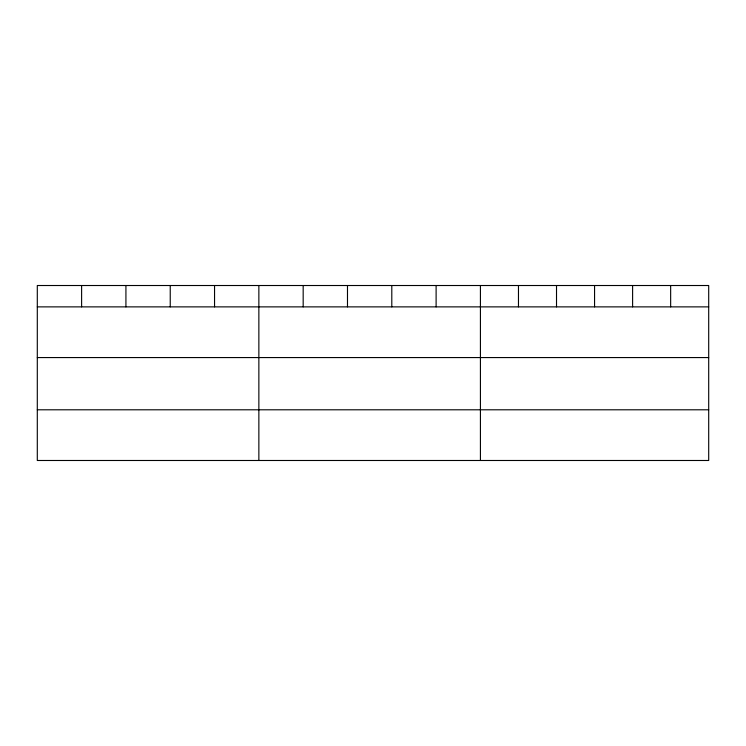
<?xml version="1.0" encoding="UTF-8"?>
<svg xmlns="http://www.w3.org/2000/svg" width="746" height="746" viewBox="0 0 746 746"><rect width="100%" height="100%" fill="white"/><g stroke="black" fill="none" stroke-linecap="round" stroke-linejoin="round"><path stroke-width="1.12" d="M708.7 306.876L708.7 460.487L37.3 460.487L37.3 285.513L708.7 285.513L708.7 306.876L37.3 306.876M37.3 357.567L708.7 357.567M37.3 409.796L708.7 409.796M670.654 285.513L670.654 306.876M632.608 285.513L632.608 306.876M594.562 285.513L594.562 306.876M556.516 285.513L556.516 306.876M518.47 285.513L518.47 306.876M480.424 285.513L480.424 460.487M436.112 285.513L436.112 306.876M391.799 285.513L391.799 306.876M347.487 285.513L347.487 306.876M303.174 285.513L303.174 306.876M258.862 285.513L258.862 460.487M214.55 285.513L214.55 306.876M170.237 285.513L170.237 306.876M125.925 285.513L125.925 306.876M81.612 285.513L81.612 306.876"/></g></svg>
